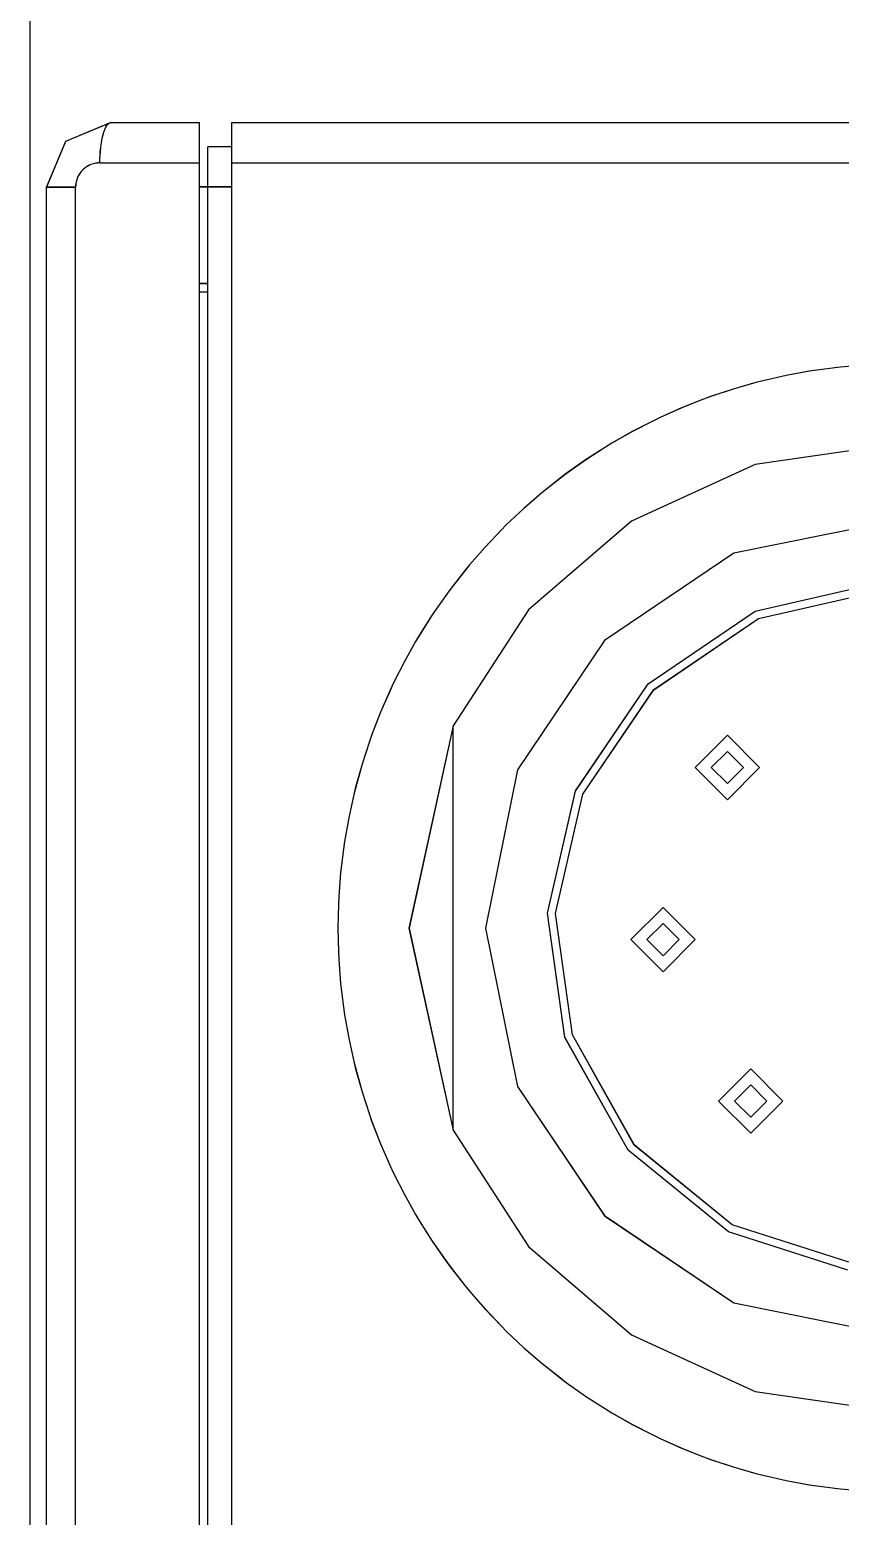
# Model space of a CAD drawing. Extents: x 22 to 299, y 7 to 289.
# Drawn here: x 22 to 27.34, y 30.55 to 40.35 of the extents above; entities that cross this region are included whole.
import ezdxf

# ---------------------------------------------------------------- set-up
doc = ezdxf.new("R2010")
doc.units = 0

msp = doc.modelspace()

# ---------------------------------------------------------------- linework, layer by layer
at = {"layer": '1'}
msp.add_line((21.999879, 276.499204), (21.999879, 15.430113), dxfattribs=at)
at = {"layer": 'Layer 1'}
for p, q in [((22.535465, 39.733525), (22.235296, 39.609127)), ((22.535799, 39.733766), (22.235453, 39.609368)), ((22.535978, 39.733551), (22.235632, 39.609153)), ((22.488193, 39.670731), (22.494895, 39.688722)), ((22.488353, 39.670757), (22.495055, 39.688749)), ((22.488527, 39.670972), (22.495229, 39.688964)), ((22.494895, 39.688722), (22.500893, 39.702128)), ((22.495055, 39.688749), (22.501405, 39.702154)), ((22.495229, 39.688964), (22.501227, 39.702369)), ((22.500893, 39.702128), (22.501245, 39.702481)), ((22.501227, 39.702369), (22.507929, 39.713305)), ((22.501227, 39.702369), (22.501227, 39.702369)), ((22.501245, 39.702481), (22.507595, 39.713417)), ((22.501405, 39.702154), (22.507755, 39.713443)), ((22.501405, 39.702154), (22.501405, 39.702154)), ((22.507595, 39.713417), (22.508301, 39.714122)), ((22.507755, 39.713443), (22.508461, 39.714149)), ((22.507929, 39.713305), (22.508282, 39.714363)), ((22.508282, 39.714363), (22.514632, 39.722125)), ((22.508301, 39.714122), (22.514298, 39.722236)), ((22.508461, 39.714149), (22.514458, 39.722262)), ((22.514298, 39.722236), (22.515356, 39.723294)), ((22.514458, 39.722262), (22.515516, 39.723321)), ((22.514632, 39.722125), (22.51569, 39.723183)), ((22.515356, 39.723294), (22.521354, 39.728586)), ((22.515516, 39.723321), (22.521514, 39.728612)), ((22.51569, 39.723183), (22.521688, 39.728475)), ((22.521354, 39.728586), (22.522765, 39.729644)), ((22.521514, 39.728612), (22.522925, 39.729318)), ((22.521688, 39.728475), (22.523099, 39.729533)), ((22.522765, 39.729644), (22.528409, 39.732467)), ((22.522925, 39.729318), (22.528569, 39.73214)), ((22.523099, 39.729533), (22.528743, 39.732355)), ((22.528409, 39.732467), (22.52982, 39.732819)), ((22.528569, 39.73214), (22.52998, 39.732846)), ((22.528743, 39.732355), (22.530154, 39.732708)), ((22.52982, 39.732819), (22.535465, 39.733525)), ((22.52998, 39.732846), (22.535978, 39.733551)), ((22.530154, 39.732708), (22.535799, 39.733766)), ((22.535465, 39.733525), (23.119663, 39.733525)), ((22.535799, 39.733766), (23.119997, 39.733766)), ((22.535978, 39.733551), (23.119823, 39.733551)), ((23.119663, 29.114937), (23.119663, 39.733525)), ((23.119663, 29.114937), (23.119663, 39.733525)), ((23.119997, 29.114826), (23.119997, 39.733766)), ((23.332035, 29.114937), (23.332035, 39.733525)), ((23.332035, 39.733525), (43.082961, 39.733525)), ((23.332035, 29.114937), (23.332035, 39.733525)), ((23.332195, 39.733551), (43.083121, 39.733551)), ((23.332369, 29.114826), (23.332369, 39.733766)), ((23.332369, 39.733766), (43.083295, 39.733766)), ((22.235453, 39.609368), (22.111055, 39.309023)), ((22.235296, 39.609127), (22.111074, 39.308781)), ((22.235632, 39.609153), (22.111234, 39.308808)), ((22.470182, 39.587364), (22.474768, 39.615586)), ((22.470201, 39.587122), (22.474787, 39.615697)), ((22.470361, 39.587149), (22.474947, 39.615724)), ((22.474768, 39.615586), (22.477943, 39.630755)), ((22.474787, 39.615697), (22.477609, 39.630514)), ((22.474947, 39.615724), (22.477769, 39.63054)), ((22.477609, 39.630514), (22.483606, 39.655914)), ((22.477769, 39.63054), (22.484119, 39.65594)), ((22.477943, 39.630755), (22.48394, 39.655803)), ((22.483606, 39.655914), (22.488193, 39.670731)), ((22.48394, 39.655803), (22.488527, 39.670972)), ((22.484119, 39.65594), (22.488353, 39.670757)), ((22.462421, 39.468125), (22.462774, 39.491408)), ((22.46244, 39.468237), (22.462793, 39.491167)), ((22.4626, 39.46791), (22.462953, 39.491194)), ((22.462774, 39.491408), (22.463832, 39.519983)), ((22.462793, 39.491167), (22.463851, 39.519742)), ((22.462953, 39.491194), (22.464011, 39.519768)), ((22.463832, 39.519983), (22.465243, 39.54115)), ((22.463851, 39.519742), (22.465262, 39.541261)), ((22.464011, 39.519768), (22.465422, 39.540935)), ((22.465243, 39.54115), (22.468065, 39.569725)), ((22.465262, 39.541261), (22.468084, 39.569836)), ((22.465422, 39.540935), (22.468244, 39.56951)), ((22.468065, 39.569725), (22.470182, 39.587364)), ((22.468084, 39.569836), (22.470201, 39.587122)), ((22.468244, 39.56951), (22.470361, 39.587149)), ((23.172914, 29.274281), (23.172914, 39.574311)), ((23.332369, 39.574311), (23.172914, 39.574311)), ((23.172933, 29.27404), (23.172933, 39.574422)), ((23.332035, 39.574422), (23.172933, 39.574422)), ((23.172933, 29.27404), (23.172933, 39.574422)), ((23.332195, 39.574096), (23.173093, 39.574096)), ((22.33013, 39.398981), (22.322016, 39.385928)), ((22.329796, 39.39874), (22.322035, 39.385687)), ((22.330309, 39.398766), (22.322195, 39.385713)), ((22.338968, 39.410734), (22.329796, 39.39874)), ((22.339302, 39.410975), (22.33013, 39.398981)), ((22.339128, 39.41076), (22.330309, 39.398766)), ((22.350257, 39.422728), (22.338968, 39.410734)), ((22.350417, 39.422755), (22.339128, 39.41076)), ((22.350238, 39.42297), (22.339302, 39.410975)), ((22.362585, 39.433553), (22.350238, 39.42297)), ((22.362604, 39.433664), (22.350257, 39.422728)), ((22.362764, 39.433691), (22.350417, 39.422755)), ((22.373168, 39.441314), (22.362585, 39.433553)), ((22.373187, 39.441073), (22.362604, 39.433664)), ((22.373347, 39.441099), (22.362764, 39.433691)), ((22.38728, 39.449781), (22.373168, 39.441314)), ((22.387298, 39.449539), (22.373187, 39.441073)), ((22.387458, 39.449566), (22.373347, 39.441099)), ((22.402096, 39.456484), (22.38728, 39.449781)), ((22.402115, 39.456595), (22.387298, 39.449539)), ((22.402275, 39.456621), (22.387458, 39.449566)), ((22.417971, 39.461775), (22.402096, 39.456484)), ((22.417637, 39.461887), (22.402115, 39.456595)), ((22.417797, 39.461913), (22.402275, 39.456621)), ((22.433865, 39.465414), (22.417637, 39.461887)), ((22.434025, 39.465441), (22.417797, 39.461913)), ((22.433846, 39.465656), (22.417971, 39.461775)), ((22.446193, 39.46742), (22.433846, 39.465656)), ((22.445859, 39.467178), (22.433865, 39.465414)), ((22.446019, 39.467205), (22.434025, 39.465441)), ((22.46244, 39.468237), (22.445859, 39.467178)), ((22.4626, 39.46791), (22.446019, 39.467205)), ((22.462421, 39.468125), (22.446193, 39.46742)), ((22.462421, 39.468125), (23.119997, 39.468125)), ((22.46244, 39.468237), (23.119663, 39.468237)), ((22.4626, 39.46791), (23.119823, 39.46791)), ((23.332035, 39.468237), (43.348602, 39.468237)), ((23.332195, 39.46791), (43.348762, 39.46791)), ((23.332369, 39.468125), (43.348583, 39.468125)), ((22.111055, 29.539569), (22.111055, 39.309023)), ((22.111055, 39.309023), (22.301908, 39.309023)), ((22.111074, 29.539681), (22.111074, 39.308781)), ((22.111074, 39.308781), (22.301926, 39.308781)), ((22.111074, 29.539681), (22.111074, 39.308781)), ((22.111234, 39.308808), (22.302086, 39.308808)), ((22.302966, 39.324545), (22.301908, 39.309023)), ((22.301908, 29.539569), (22.301908, 39.309023)), ((22.302632, 39.324304), (22.301926, 39.308781)), ((22.301926, 29.539681), (22.301926, 39.308781)), ((22.301926, 29.539681), (22.301926, 39.308781)), ((22.302792, 39.32433), (22.302086, 39.308808)), ((22.305101, 39.340531), (22.302632, 39.324304)), ((22.305261, 39.340558), (22.302792, 39.32433)), ((22.305435, 39.340773), (22.302966, 39.324545)), ((22.309335, 39.356406), (22.305101, 39.340531)), ((22.309495, 39.356433), (22.305261, 39.340558)), ((22.309316, 39.356648), (22.305435, 39.340773)), ((22.31496, 39.371111), (22.309316, 39.356648)), ((22.314626, 39.371223), (22.309335, 39.356406)), ((22.314786, 39.370897), (22.309495, 39.356433)), ((22.322035, 39.385687), (22.314626, 39.371223)), ((22.322195, 39.385713), (22.314786, 39.370897)), ((22.322016, 39.385928), (22.31496, 39.371111)), ((23.172933, 39.308781), (23.119663, 39.308781)), ((23.172914, 39.309023), (23.119997, 39.309023)), ((23.172914, 39.309023), (23.119997, 39.309023)), ((23.332369, 39.309023), (23.172914, 39.309023)), ((23.332035, 39.308781), (23.172933, 39.308781)), ((23.332195, 39.308808), (23.173093, 39.308808)), ((23.172933, 38.671666), (23.119663, 38.671666)), ((23.119663, 38.61875), (23.172933, 38.61875)), ((23.173093, 38.671693), (23.119823, 38.671693)), ((23.119823, 38.618776), (23.173093, 38.618776)), ((23.172914, 38.671907), (23.119997, 38.671907)), ((23.119997, 38.618638), (23.172914, 38.618638)), ((27.34311, 38.121334), (27.188593, 38.101931)), ((27.343444, 38.121223), (27.188927, 38.10182)), ((27.34327, 38.12136), (27.189106, 38.101958)), ((27.497979, 38.134034), (27.34311, 38.121334)), ((26.834405, 38.031729), (26.786075, 38.019381)), ((26.834565, 38.031755), (26.786235, 38.019408)), ((26.834386, 38.03197), (26.786409, 38.01927)), ((26.986081, 38.066189), (26.834386, 38.03197)), ((26.986099, 38.066301), (26.834405, 38.031729)), ((26.986259, 38.065974), (26.834565, 38.031755)), ((27.139186, 38.094059), (26.986081, 38.066189)), ((27.139205, 38.09417), (26.986099, 38.066301)), ((27.139365, 38.094197), (26.986259, 38.065974)), ((27.188927, 38.10182), (27.139186, 38.094059)), ((27.188593, 38.101931), (27.139205, 38.09417)), ((27.189106, 38.101958), (27.139365, 38.094197)), ((26.488684, 37.927307), (26.442117, 37.910373)), ((26.488665, 37.927195), (26.442451, 37.910262)), ((26.488844, 37.927333), (26.44263, 37.9104)), ((26.636479, 37.976584), (26.488665, 37.927195)), ((26.636497, 37.976343), (26.488684, 37.927307)), ((26.636657, 37.976369), (26.488844, 37.927333)), ((26.786409, 38.01927), (26.636479, 37.976584)), ((26.786075, 38.019381), (26.636497, 37.976343)), ((26.786235, 38.019408), (26.636657, 37.976369)), ((26.29746, 37.853112), (26.155291, 37.789259)), ((26.297479, 37.852871), (26.15531, 37.789371)), ((26.297639, 37.852897), (26.15547, 37.789397)), ((26.442451, 37.910262), (26.29746, 37.853112)), ((26.442117, 37.910373), (26.297479, 37.852871)), ((26.44263, 37.9104), (26.297639, 37.852897)), ((26.111212, 37.768204), (25.972218, 37.696943)), ((26.111194, 37.768093), (25.972552, 37.696832)), ((26.111372, 37.768231), (25.972731, 37.696617)), ((26.155291, 37.789259), (26.111194, 37.768093)), ((26.15531, 37.789371), (26.111212, 37.768204)), ((26.15547, 37.789397), (26.111372, 37.768231)), ((25.972218, 37.696943), (25.836752, 37.619332)), ((25.972731, 37.696617), (25.836912, 37.619359)), ((25.972552, 37.696832), (25.837086, 37.619574)), ((25.795458, 37.594174), (25.664225, 37.509507)), ((25.795124, 37.594285), (25.664244, 37.509619)), ((25.795284, 37.593959), (25.664404, 37.509292)), ((25.836752, 37.619332), (25.795124, 37.594285)), ((25.836912, 37.619359), (25.795284, 37.593959)), ((25.837086, 37.619574), (25.795458, 37.594174)), ((27.685656, 37.609807), (26.782056, 37.479103)), ((27.685656, 37.609807), (26.782056, 37.479103)), ((27.68599, 37.610049), (26.782385, 37.47929)), ((25.664244, 37.509619), (25.536539, 37.419308)), ((25.664225, 37.509507), (25.536873, 37.419549)), ((25.664404, 37.509292), (25.537052, 37.419334)), ((26.782056, 37.479103), (25.967588, 37.106836)), ((26.782056, 37.479103), (25.967588, 37.106836)), ((26.782385, 37.47929), (25.967878, 37.1069)), ((25.497733, 37.390027), (25.37532, 37.293014)), ((25.497893, 37.390054), (25.37548, 37.29304)), ((25.497714, 37.390269), (25.375654, 37.292902)), ((25.536873, 37.419549), (25.497714, 37.390269)), ((25.536539, 37.419308), (25.497733, 37.390027)), ((25.537052, 37.419334), (25.497893, 37.390054)), ((25.37532, 37.293014), (25.257139, 37.190708)), ((25.375654, 37.292902), (25.257473, 37.190597)), ((25.37548, 37.29304), (25.257652, 37.190735)), ((25.257473, 37.190597), (25.143526, 37.083353)), ((25.257139, 37.190708), (25.143545, 37.083464)), ((25.257652, 37.190735), (25.143705, 37.083491)), ((25.109307, 37.049133), (25.001357, 36.935539)), ((25.108973, 37.048892), (25.001376, 36.935651)), ((25.109133, 37.048918), (25.001536, 36.935677)), ((25.143545, 37.083464), (25.108973, 37.048892)), ((25.143705, 37.083491), (25.109133, 37.048918)), ((25.143526, 37.083353), (25.109307, 37.049133)), ((25.967588, 37.106836), (25.288784, 36.522769)), ((25.967588, 37.106836), (25.288784, 36.522769)), ((25.967878, 37.1069), (25.28897, 36.522713)), ((27.685656, 37.105336), (26.642103, 36.894673)), ((27.685656, 37.105336), (26.642103, 36.894673)), ((27.68599, 37.105578), (26.642233, 36.894859)), ((25.001376, 36.935651), (24.898365, 36.81747)), ((25.001536, 36.935677), (24.898525, 36.817497)), ((25.001357, 36.935539), (24.898699, 36.817712)), ((26.642103, 36.894673), (25.789877, 36.320143)), ((26.642103, 36.894673), (25.789877, 36.320143)), ((26.642233, 36.894859), (25.789902, 36.320208)), ((24.867321, 36.780076), (24.771013, 36.656604)), ((24.867481, 36.77975), (24.771173, 36.656278)), ((24.867302, 36.779964), (24.771347, 36.656492)), ((24.898699, 36.817712), (24.867302, 36.779964)), ((24.898365, 36.81747), (24.867321, 36.780076)), ((24.898525, 36.817497), (24.867481, 36.77975)), ((24.771347, 36.656492), (24.742066, 36.616981)), ((24.771013, 36.656604), (24.742085, 36.61674)), ((24.771173, 36.656278), (24.742245, 36.616767)), ((26.782382, 36.512748), (27.587849, 36.697261)), ((26.782542, 36.512725), (27.588009, 36.697156)), ((26.782567, 36.512791), (27.58805, 36.697238)), ((24.742066, 36.616981), (24.652813, 36.488218)), ((24.742085, 36.61674), (24.652832, 36.487976)), ((24.742245, 36.616767), (24.652992, 36.488003)), ((26.803532, 36.463993), (27.590186, 36.644124)), ((26.803563, 36.463937), (27.590299, 36.644189)), ((26.803692, 36.46402), (27.590346, 36.644151)), ((24.652813, 36.488218), (24.568853, 36.355926)), ((24.652832, 36.487976), (24.568871, 36.355685)), ((24.652992, 36.488003), (24.569031, 36.355712)), ((25.28897, 36.522713), (24.79216, 35.756558)), ((25.288784, 36.522769), (24.792179, 35.75667)), ((25.288784, 36.522769), (24.792179, 35.75667)), ((26.076993, 36.032894), (26.782382, 36.512748)), ((26.077153, 36.032921), (26.782542, 36.512725)), ((26.077327, 36.033135), (26.782567, 36.512791)), ((26.114721, 35.995388), (26.803563, 36.463937)), ((26.11474, 35.9955), (26.803532, 36.463993)), ((26.1149, 35.995526), (26.803692, 36.46402)), ((24.568871, 36.355685), (24.543471, 36.313352)), ((24.569031, 36.355712), (24.543631, 36.313026)), ((24.568853, 36.355926), (24.543805, 36.31324)), ((24.543805, 36.31324), (24.467253, 36.176363)), ((24.543471, 36.313352), (24.467272, 36.176122)), ((24.543631, 36.313026), (24.467432, 36.176148)), ((25.789902, 36.320208), (25.21525, 35.467877)), ((25.789877, 36.320143), (25.215264, 35.467933)), ((25.789877, 36.320143), (25.215264, 35.467933)), ((24.467272, 36.176122), (24.396363, 36.036069)), ((24.467432, 36.176148), (24.396523, 36.036096)), ((24.467253, 36.176363), (24.396697, 36.03631)), ((24.375197, 35.991266), (24.312402, 35.847333)), ((24.375357, 35.99094), (24.312563, 35.84736)), ((24.375531, 35.991155), (24.312736, 35.847222)), ((24.396363, 36.036069), (24.375197, 35.991266)), ((24.396523, 36.036096), (24.375357, 35.99094)), ((24.396697, 36.03631), (24.375531, 35.991155)), ((25.597338, 35.327654), (26.076993, 36.032894)), ((25.597468, 35.327697), (26.077327, 36.033135)), ((25.597498, 35.327532), (26.077153, 36.032921)), ((25.646043, 35.30651), (26.11474, 35.9955)), ((25.646228, 35.306597), (26.114721, 35.995388)), ((25.646352, 35.306531), (26.1149, 35.995526)), ((24.312736, 35.847222), (24.255939, 35.70082)), ((24.312402, 35.847333), (24.255958, 35.700931)), ((24.312563, 35.84736), (24.256118, 35.700957)), ((24.255939, 35.70082), (24.239006, 35.653547)), ((24.255958, 35.700931), (24.239025, 35.653659)), ((24.256118, 35.700957), (24.239185, 35.653685)), ((24.792179, 35.75667), (24.50008, 34.424231)), ((24.79216, 35.756558), (24.500326, 34.42412)), ((24.79216, 35.756558), (24.500326, 34.42412)), ((24.79216, 33.091681), (24.79216, 35.756558)), ((24.792179, 33.091792), (24.792179, 35.75667)), ((24.792179, 33.091792), (24.792179, 35.75667)), ((26.59875, 35.694581), (26.386378, 35.482209)), ((26.599084, 35.694822), (26.386712, 35.482451)), ((26.599084, 35.694822), (26.386712, 35.482451)), ((26.811122, 35.482209), (26.59875, 35.694581)), ((26.811456, 35.482451), (26.599084, 35.694822)), ((26.811456, 35.482451), (26.599084, 35.694822)), ((24.239006, 35.653547), (24.190676, 35.504323)), ((24.239025, 35.653659), (24.190694, 35.504081)), ((24.239185, 35.653685), (24.190854, 35.504108)), ((26.59875, 35.588395), (26.492564, 35.482209)), ((26.599084, 35.588636), (26.492898, 35.482451)), ((26.599084, 35.588636), (26.492898, 35.482451)), ((26.704936, 35.482209), (26.59875, 35.588395)), ((26.70527, 35.482451), (26.599084, 35.588636)), ((26.70527, 35.482451), (26.599084, 35.588636)), ((24.190694, 35.504081), (24.148361, 35.35274)), ((24.190854, 35.504108), (24.148521, 35.352767)), ((24.190676, 35.504323), (24.148695, 35.352981)), ((26.386378, 35.482209), (26.59875, 35.269838)), ((26.386712, 35.482451), (26.599084, 35.270079)), ((26.386712, 35.482451), (26.599084, 35.270079)), ((26.492564, 35.482209), (26.59875, 35.376023)), ((26.492898, 35.482451), (26.599084, 35.376265)), ((26.492898, 35.482451), (26.599084, 35.376265)), ((26.59875, 35.269838), (26.811122, 35.482209)), ((26.59875, 35.376023), (26.704936, 35.482209)), ((26.599084, 35.270079), (26.811456, 35.482451)), ((26.599084, 35.376265), (26.70527, 35.482451)), ((26.599084, 35.270079), (26.811456, 35.482451)), ((26.599084, 35.376265), (26.70527, 35.482451)), ((25.21525, 35.467877), (25.004532, 34.42412)), ((25.215264, 35.467933), (25.004551, 34.424231)), ((25.215264, 35.467933), (25.004551, 34.424231)), ((24.136348, 35.303945), (24.102481, 35.150487)), ((24.136014, 35.303704), (24.1025, 35.150246)), ((24.136174, 35.303731), (24.10266, 35.150273)), ((24.148361, 35.35274), (24.136014, 35.303704)), ((24.148521, 35.352767), (24.136174, 35.303731)), ((24.148695, 35.352981), (24.136348, 35.303945)), ((25.41289, 34.522171), (25.597338, 35.327654)), ((25.412916, 34.522148), (25.597468, 35.327697)), ((25.41305, 34.522065), (25.597498, 35.327532)), ((25.465807, 34.51979), (25.646043, 35.30651)), ((25.466097, 34.519943), (25.646228, 35.306597)), ((25.466099, 34.519772), (25.646352, 35.306531)), ((24.102481, 35.150487), (24.075317, 34.995618)), ((24.1025, 35.150246), (24.075336, 34.995377)), ((24.10266, 35.150273), (24.075496, 34.995403)), ((24.075317, 34.995618), (24.067909, 34.945171)), ((24.075336, 34.995377), (24.067928, 34.945283)), ((24.075496, 34.995403), (24.068088, 34.944956)), ((24.067909, 34.945171), (24.049212, 34.789244)), ((24.067928, 34.945283), (24.049231, 34.789002)), ((24.068088, 34.944956), (24.049391, 34.789029)), ((24.049212, 34.789244), (24.037218, 34.632258)), ((24.049231, 34.789002), (24.037236, 34.632369)), ((24.049391, 34.789029), (24.037396, 34.632396)), ((24.037218, 34.632258), (24.034748, 34.581458)), ((24.037236, 34.632369), (24.034767, 34.581217)), ((24.037396, 34.632396), (24.034927, 34.581243)), ((24.034767, 34.581217), (24.031239, 34.424231)), ((24.034927, 34.581243), (24.031399, 34.424257)), ((24.034748, 34.581458), (24.031573, 34.42412)), ((25.527422, 33.703789), (25.41289, 34.522171)), ((25.527408, 33.703832), (25.412916, 34.522148)), ((25.527582, 33.703766), (25.41305, 34.522065)), ((25.57767, 33.720568), (25.465807, 34.51979)), ((25.577999, 33.720655), (25.466097, 34.519943)), ((25.57788, 33.720445), (25.466099, 34.519772)), ((26.174712, 34.560403), (25.96234, 34.348031)), ((26.175046, 34.560292), (25.962674, 34.34792)), ((26.175046, 34.560292), (25.962674, 34.34792)), ((26.387084, 34.348031), (26.174712, 34.560403)), ((26.387418, 34.34792), (26.175046, 34.560292)), ((26.387418, 34.34792), (26.175046, 34.560292)), ((24.031239, 34.424231), (24.034767, 34.266893)), ((24.031399, 34.424257), (24.034927, 34.266919)), ((24.031573, 34.42412), (24.034748, 34.267134)), ((24.50008, 34.424231), (24.792179, 33.091792)), ((24.500326, 34.42412), (24.79216, 33.091681)), ((24.500326, 34.42412), (24.79216, 33.091681)), ((25.004532, 34.42412), (25.21525, 33.380567)), ((25.004551, 34.424231), (25.215264, 33.380474)), ((25.004551, 34.424231), (25.215264, 33.380474)), ((26.174712, 34.454217), (26.068526, 34.348031)), ((26.175046, 34.454106), (26.06886, 34.34792)), ((26.175046, 34.454106), (26.06886, 34.34792)), ((26.280898, 34.348031), (26.174712, 34.454217)), ((26.281232, 34.34792), (26.175046, 34.454106)), ((26.281232, 34.34792), (26.175046, 34.454106)), ((25.96234, 34.348031), (26.174712, 34.135659)), ((25.962674, 34.34792), (26.175046, 34.135548)), ((25.962674, 34.34792), (26.175046, 34.135548)), ((26.068526, 34.348031), (26.174712, 34.241845)), ((26.06886, 34.34792), (26.175046, 34.241734)), ((26.06886, 34.34792), (26.175046, 34.241734)), ((26.174712, 34.135659), (26.387084, 34.348031)), ((26.174712, 34.241845), (26.280898, 34.348031)), ((26.175046, 34.135548), (26.387418, 34.34792)), ((26.175046, 34.241734), (26.281232, 34.34792)), ((26.175046, 34.135548), (26.387418, 34.34792)), ((26.175046, 34.241734), (26.281232, 34.34792)), ((24.034748, 34.267134), (24.037218, 34.216334)), ((24.034767, 34.266893), (24.037236, 34.216093)), ((24.034927, 34.266919), (24.037396, 34.216119)), ((24.037218, 34.216334), (24.049212, 34.059348)), ((24.037236, 34.216093), (24.049231, 34.05946)), ((24.037396, 34.216119), (24.049391, 34.059486)), ((24.049212, 34.059348), (24.067909, 33.903421)), ((24.049231, 34.05946), (24.067928, 33.903179)), ((24.049391, 34.059486), (24.068088, 33.903206)), ((24.067909, 33.903421), (24.075317, 33.852974)), ((24.067928, 33.903179), (24.075336, 33.853085)), ((24.068088, 33.903206), (24.075496, 33.853112)), ((24.075317, 33.852974), (24.102481, 33.698457)), ((24.075336, 33.853085), (24.1025, 33.698216)), ((24.075496, 33.853112), (24.10266, 33.698242)), ((25.985271, 32.994073), (25.57767, 33.720568)), ((25.985431, 32.993747), (25.57788, 33.720445)), ((25.985605, 32.993962), (25.577999, 33.720655)), ((24.102481, 33.698457), (24.136348, 33.544647)), ((24.1025, 33.698216), (24.136014, 33.544758)), ((24.10266, 33.698242), (24.136174, 33.544432)), ((25.944683, 32.960095), (25.527408, 33.703832)), ((25.944702, 32.959854), (25.527422, 33.703789)), ((25.944862, 32.95988), (25.527582, 33.703766)), ((24.136014, 33.544758), (24.148361, 33.495722)), ((24.136174, 33.544432), (24.148521, 33.495748)), ((24.136348, 33.544647), (24.148695, 33.495611)), ((24.148361, 33.495722), (24.190694, 33.344381)), ((24.148521, 33.495748), (24.190854, 33.344407)), ((24.148695, 33.495611), (24.190676, 33.344269)), ((26.752895, 33.496316), (26.540523, 33.283944)), ((26.752895, 33.496316), (26.540523, 33.283944)), ((26.752914, 33.496075), (26.540542, 33.283703)), ((26.965267, 33.283944), (26.752895, 33.496316)), ((26.965267, 33.283944), (26.752895, 33.496316)), ((26.965285, 33.283703), (26.752914, 33.496075)), ((24.190676, 33.344269), (24.239006, 33.195045)), ((24.190694, 33.344381), (24.239025, 33.194803)), ((24.190854, 33.344407), (24.239185, 33.19483)), ((25.21525, 33.380567), (25.789902, 32.52834)), ((25.215264, 33.380474), (25.789877, 32.528143)), ((25.215264, 33.380474), (25.789877, 32.528143)), ((26.752895, 33.39013), (26.646709, 33.283944)), ((26.752895, 33.39013), (26.646709, 33.283944)), ((26.752914, 33.390242), (26.646728, 33.283703)), ((26.859081, 33.283944), (26.752895, 33.39013)), ((26.859081, 33.283944), (26.752895, 33.39013)), ((26.8591, 33.283703), (26.752914, 33.390242)), ((26.540523, 33.283944), (26.752895, 33.071573)), ((26.540523, 33.283944), (26.752895, 33.071573)), ((26.540542, 33.283703), (26.752914, 33.071331)), ((26.646709, 33.283944), (26.752895, 33.177758)), ((26.646709, 33.283944), (26.752895, 33.177758)), ((26.646728, 33.283703), (26.752914, 33.17787)), ((26.752895, 33.071573), (26.965267, 33.283944)), ((26.752895, 33.177758), (26.859081, 33.283944)), ((26.752895, 33.071573), (26.965267, 33.283944)), ((26.752895, 33.177758), (26.859081, 33.283944)), ((26.752914, 33.071331), (26.965285, 33.283703)), ((26.752914, 33.17787), (26.8591, 33.283703)), ((24.239006, 33.195045), (24.255939, 33.147772)), ((24.239025, 33.194803), (24.255958, 33.147884)), ((24.239185, 33.19483), (24.256118, 33.147558)), ((24.255939, 33.147772), (24.312736, 33.00137)), ((24.255958, 33.147884), (24.312402, 33.001129)), ((24.256118, 33.147558), (24.312563, 33.001155)), ((24.79216, 33.091681), (25.28897, 32.325785)), ((24.792179, 33.091792), (25.288784, 32.325693)), ((24.792179, 33.091792), (25.288784, 32.325693)), ((24.312402, 33.001129), (24.375197, 32.857548)), ((24.312563, 33.001155), (24.375357, 32.857222)), ((24.312736, 33.00137), (24.375531, 32.857437)), ((26.606261, 32.4213), (25.944683, 32.960095)), ((26.606081, 32.421257), (25.944702, 32.959854)), ((26.606291, 32.421283), (25.944862, 32.95988)), ((26.631299, 32.467923), (25.985271, 32.994073)), ((26.631459, 32.4678), (25.985431, 32.993747)), ((26.631584, 32.46796), (25.985605, 32.993962)), ((24.375197, 32.857548), (24.396363, 32.812393)), ((24.375357, 32.857222), (24.396523, 32.812067)), ((24.375531, 32.857437), (24.396697, 32.812281)), ((24.396363, 32.812393), (24.467272, 32.671988)), ((24.396523, 32.812067), (24.467432, 32.672014)), ((24.396697, 32.812281), (24.467253, 32.672229)), ((24.467253, 32.672229), (24.543805, 32.535352)), ((24.467272, 32.671988), (24.543471, 32.53511)), ((24.467432, 32.672014), (24.543631, 32.535137)), ((24.543471, 32.53511), (24.568871, 32.492777)), ((24.543631, 32.535137), (24.569031, 32.492803)), ((24.543805, 32.535352), (24.568853, 32.492666)), ((24.568853, 32.492666), (24.652813, 32.360374)), ((24.568871, 32.492777), (24.652832, 32.360133)), ((24.569031, 32.492803), (24.652992, 32.360159)), ((25.789877, 32.528143), (26.642103, 31.953491)), ((25.789877, 32.528143), (26.642103, 31.953491)), ((25.789902, 32.52834), (26.642233, 31.953727)), ((27.399598, 32.220742), (26.631299, 32.467923)), ((27.399758, 32.220724), (26.631459, 32.4678)), ((27.3998, 32.220763), (26.631584, 32.46796)), ((24.652813, 32.360374), (24.742066, 32.231611)), ((24.652832, 32.360133), (24.742085, 32.231369)), ((24.652992, 32.360159), (24.742245, 32.231396)), ((27.392675, 32.168178), (26.606081, 32.421257)), ((27.392921, 32.168155), (26.606261, 32.4213)), ((27.392967, 32.168204), (26.606291, 32.421283)), ((25.288784, 32.325693), (25.967588, 31.741627)), ((25.288784, 32.325693), (25.967588, 31.741627)), ((25.28897, 32.325785), (25.967878, 31.741824)), ((24.742066, 32.231611), (24.771347, 32.1921)), ((24.742085, 32.231369), (24.771013, 32.191858)), ((24.742245, 32.231396), (24.771173, 32.191885)), ((24.771013, 32.191858), (24.867321, 32.068386)), ((24.771173, 32.191885), (24.867481, 32.068413)), ((24.771347, 32.1921), (24.867302, 32.068628)), ((24.867302, 32.068628), (24.898699, 32.03088)), ((24.867321, 32.068386), (24.898365, 32.030992)), ((24.867481, 32.068413), (24.898525, 32.030666)), ((24.898365, 32.030992), (25.001376, 31.912812)), ((24.898525, 32.030666), (25.001536, 31.912838)), ((24.898699, 32.03088), (25.001357, 31.913053)), ((26.642103, 31.953491), (27.685656, 31.742773)), ((26.642103, 31.953491), (27.685656, 31.742773)), ((26.642233, 31.953727), (27.68599, 31.743014)), ((25.001357, 31.913053), (25.109307, 31.799459)), ((25.001376, 31.912812), (25.108973, 31.79957)), ((25.001536, 31.912838), (25.109133, 31.799597)), ((25.108973, 31.79957), (25.143545, 31.764998)), ((25.109133, 31.799597), (25.143705, 31.765024)), ((25.109307, 31.799459), (25.143526, 31.765239)), ((25.143526, 31.765239), (25.257473, 31.657642)), ((25.143545, 31.764998), (25.257139, 31.657754)), ((25.143705, 31.765024), (25.257652, 31.65778)), ((25.257139, 31.657754), (25.37532, 31.555448)), ((25.257473, 31.657642), (25.375654, 31.55569)), ((25.257652, 31.65778), (25.37548, 31.555475)), ((25.967588, 31.741627), (26.782056, 31.369359)), ((25.967588, 31.741627), (26.782056, 31.369359)), ((25.967878, 31.741824), (26.782385, 31.369594)), ((25.37532, 31.555448), (25.497733, 31.458435)), ((25.37548, 31.555475), (25.497893, 31.458461)), ((25.375654, 31.55569), (25.497714, 31.458323)), ((25.497714, 31.458323), (25.536873, 31.429043)), ((25.497733, 31.458435), (25.536539, 31.429154)), ((25.497893, 31.458461), (25.537052, 31.429181)), ((25.536539, 31.429154), (25.664244, 31.338843)), ((25.536873, 31.429043), (25.664225, 31.339085)), ((25.537052, 31.429181), (25.664404, 31.33887)), ((26.782056, 31.369359), (27.685656, 31.238655)), ((26.782056, 31.369359), (27.685656, 31.238655)), ((26.782385, 31.369594), (27.68599, 31.238896)), ((25.664225, 31.339085), (25.795458, 31.254418)), ((25.664244, 31.338843), (25.795124, 31.254177)), ((25.664404, 31.33887), (25.795284, 31.254203)), ((25.795124, 31.254177), (25.837105, 31.22913)), ((25.795284, 31.254203), (25.837265, 31.228803)), ((25.795458, 31.254418), (25.837086, 31.229018)), ((25.837086, 31.229018), (25.972552, 31.15176)), ((25.837105, 31.22913), (25.972218, 31.151519)), ((25.837265, 31.228803), (25.972731, 31.151545)), ((25.972218, 31.151519), (26.111212, 31.080258)), ((25.972552, 31.15176), (26.111194, 31.080499)), ((25.972731, 31.151545), (26.111372, 31.080284)), ((26.111194, 31.080499), (26.155291, 31.05898)), ((26.111212, 31.080258), (26.15531, 31.059091)), ((26.111372, 31.080284), (26.15547, 31.059118)), ((26.155291, 31.05898), (26.29746, 30.99548)), ((26.15531, 31.059091), (26.297479, 30.995591)), ((26.15547, 31.059118), (26.297639, 30.995618)), ((26.29746, 30.99548), (26.442451, 30.93833)), ((26.297479, 30.995591), (26.442117, 30.938089)), ((26.297639, 30.995618), (26.44263, 30.938115)), ((26.442117, 30.938089), (26.488684, 30.921155)), ((26.442451, 30.93833), (26.488665, 30.921044)), ((26.44263, 30.938115), (26.488844, 30.921182)), ((26.488665, 30.921044), (26.636479, 30.872008)), ((26.488684, 30.921155), (26.636497, 30.871767)), ((26.488844, 30.921182), (26.636657, 30.871793)), ((26.636479, 30.872008), (26.786409, 30.829322)), ((26.636497, 30.871767), (26.786075, 30.829081)), ((26.636657, 30.871793), (26.786235, 30.829107)), ((26.786075, 30.829081), (26.834405, 30.816733)), ((26.786235, 30.829107), (26.834565, 30.81676)), ((26.786409, 30.829322), (26.834386, 30.816622)), ((26.834386, 30.816622), (26.986081, 30.782403)), ((26.834405, 30.816733), (26.986099, 30.782161)), ((26.834565, 30.81676), (26.986259, 30.782188)), ((26.986081, 30.782403), (27.139186, 30.754533)), ((26.986099, 30.782161), (27.139205, 30.754292)), ((26.986259, 30.782188), (27.139365, 30.754318)), ((27.139186, 30.754533), (27.188927, 30.746772)), ((27.139205, 30.754292), (27.188593, 30.746531)), ((27.139365, 30.754318), (27.189106, 30.746557)), ((27.188593, 30.746531), (27.34311, 30.727128)), ((27.188927, 30.746772), (27.343444, 30.727369)), ((27.189106, 30.746557), (27.34327, 30.727155)), ((27.34311, 30.727128), (27.498332, 30.714428))]:
    msp.add_line(p, q, dxfattribs=at)

doc.saveas('drawing.dxf')
